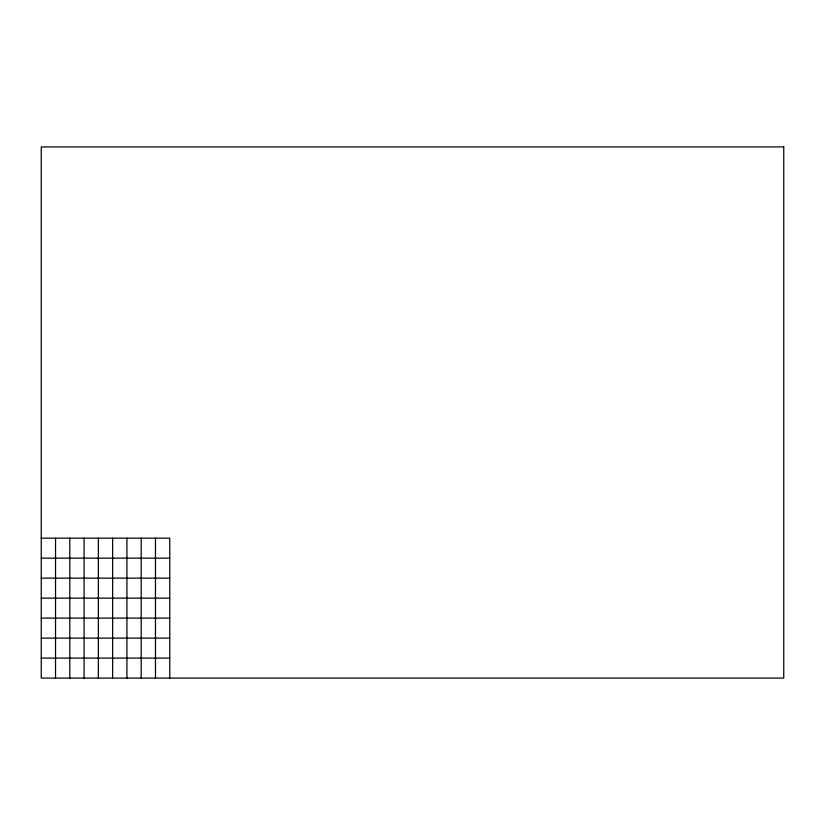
<?xml version="1.0" encoding="UTF-8"?>
<svg xmlns="http://www.w3.org/2000/svg" width="825" height="825" viewBox="0 0 825 825"><rect width="100%" height="100%" fill="white"/><g stroke="black" fill="none" stroke-linecap="round" stroke-linejoin="round"><path stroke-width="1.24" d="M41.25 538.158L169.764 538.158L169.764 678.088M41.25 558.143L169.764 558.143M41.25 578.139L169.764 578.139M41.25 598.125L169.764 598.125M41.25 618.111L169.764 618.111M41.25 638.107L169.764 638.107M41.25 658.092L169.764 658.092M155.482 538.158L155.482 678.088M141.199 538.158L141.199 678.088M126.926 538.158L126.926 678.088M112.643 538.158L112.643 678.088M98.361 538.158L98.361 678.088M84.088 538.158L84.088 678.088M69.805 538.158L69.805 678.088M55.533 538.158L55.533 678.088M783.75 146.912L41.25 146.912L41.25 678.088L783.75 678.088L783.75 146.912"/></g></svg>
